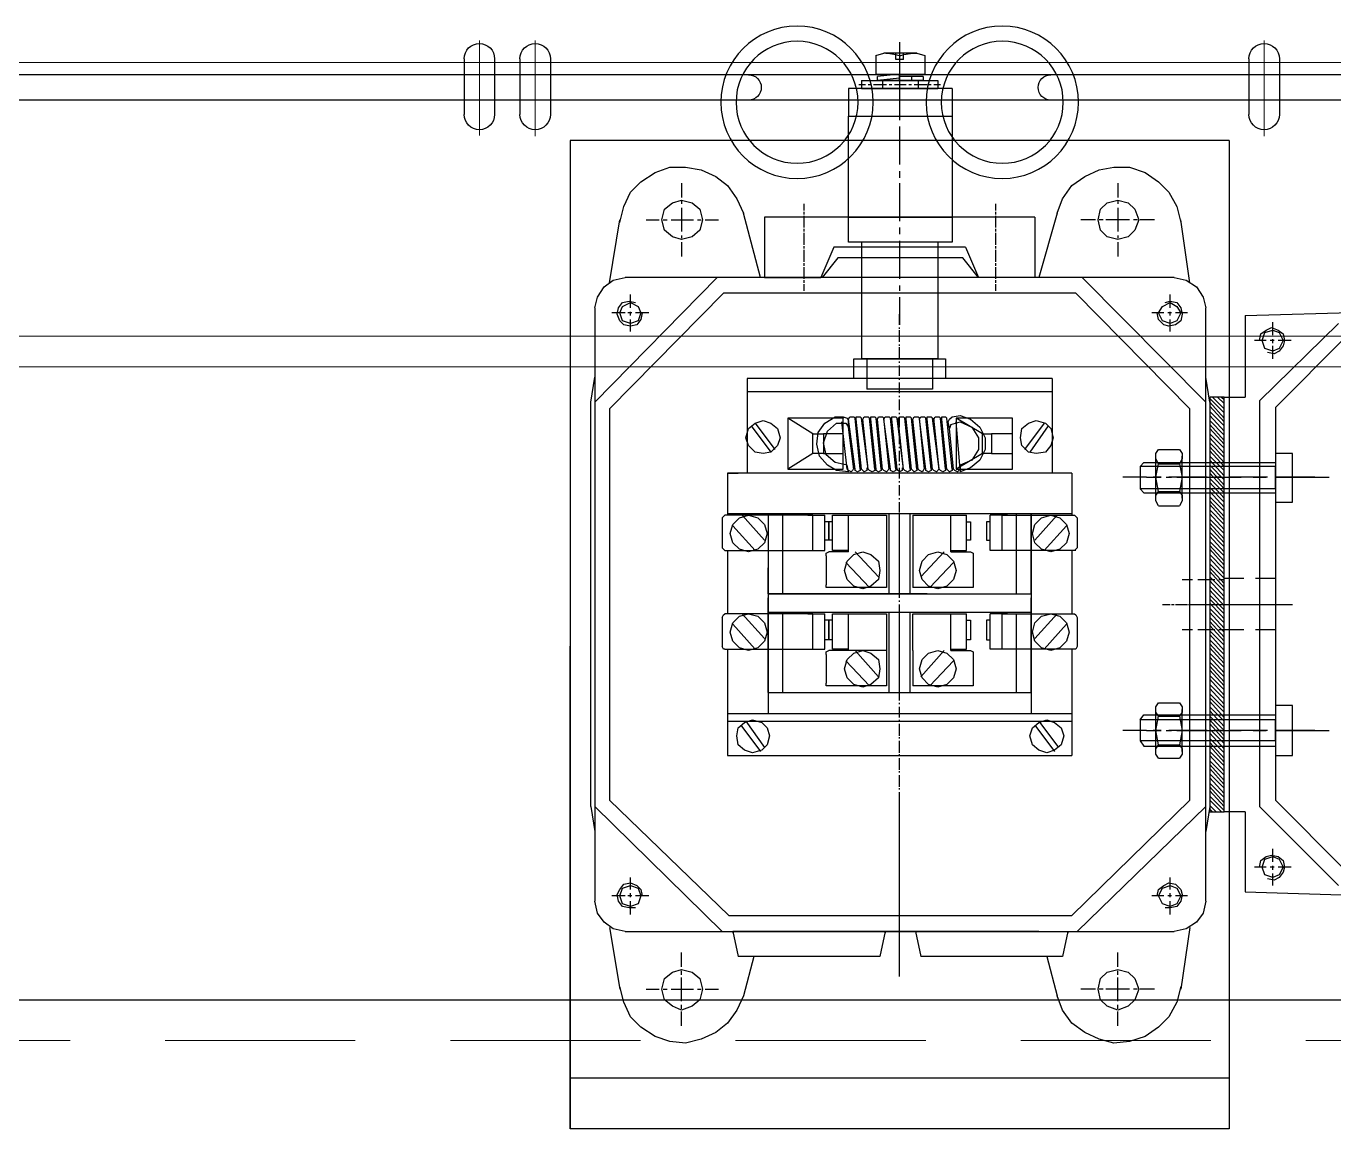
# Model space of a CAD drawing. Header units: millimetres. Extents: x -243837 to -5443, y 40 to 285140.
# Drawn here: x -142019.1 to -141761.2, y 79386.2 to 79603.8 of the extents above; entities that cross this region are included whole.
import ezdxf

# ---------------------------------------------------------------- set-up
doc = ezdxf.new("R2010")
doc.units = ezdxf.units.MM
doc.linetypes.add('CENTER', pattern=[50.8, 31.75, -6.35, 6.35, -6.35])
doc.linetypes.add('HIDDEN', pattern=[0.375, 0.25, -0.125])
doc.layers.add('1', color=7, linetype='Continuous')
for name, color, linetype, lineweight in [('2', 3, 'Continuous', 20), ('CEN', 1, 'CENTER', 9), ('R-HIDDEN', 3, 'HIDDEN', 9), ('R-OBJECT', 2, 'Continuous', 20)]:
    doc.layers.add(name, color=color, linetype=linetype, lineweight=lineweight)

# ---------------------------------------------------------------- blocks, each defined once
blk = doc.blocks.new('A$C661845BB')
at = {"layer": '1', "color": 6, "lineweight": 9}
blk.add_line((0, 645, 0), (17426.88, 645), dxfattribs=at)
at = {"layer": '2', "color": 6, "lineweight": 9}
for p, q in [((-140, 776, 0), (17566.88, 776)), ((-140, 770, 0), (17566.88, 770))]:
    blk.add_line(p, q, dxfattribs=at)
blk.add_lwpolyline([(17566.88, 770), (17566.88, 830), (-140, 830), (-140, 770)], dxfattribs=at)
blk = doc.blocks.new('A$C2A1E5FA8')
at = {"color": 4}
for p, q in [((12.69, 199.36), (9.84, 197.55)), ((15.54, 200.39), (12.69, 199.36)), ((18.65, 200.66), (15.54, 200.39)), ((21.76, 199.88), (18.65, 200.66)), ((24.61, 198.58), (21.76, 199.88)), ((100.26, 199.88), (97.42, 198.58)), ((103.12, 200.66), (100.26, 199.88)), ((106.22, 200.39), (103.12, 200.66)), ((109.33, 199.36), (106.22, 200.39)), ((111.92, 197.55), (109.33, 199.36)), ((9.84, 197.55), (7.77, 195.47)), ((17.88, 197.29), (17.88, 194.44)), ((26.94, 196.77), (24.61, 198.58)), ((28.75, 194.18), (26.94, 196.77)), ((94.82, 196.77), (93.01, 194.18)), ((97.42, 198.58), (94.82, 196.77)), ((103.89, 197.29), (103.89, 194.44)), ((113.99, 195.47), (111.92, 197.55)), ((7.77, 195.47), (6.48, 192.63)), ((17.88, 194.18), (16.06, 193.4)), ((19.95, 193.4), (17.88, 194.18)), ((17.88, 193.92), (17.88, 193.14)), ((30.06, 191.33), (28.75, 194.18)), ((93.01, 194.18), (91.97, 191.33)), ((103.89, 194.18), (101.82, 193.4)), ((105.96, 193.4), (103.89, 194.18)), ((103.89, 193.92), (103.89, 193.14)), ((115.55, 192.63), (113.99, 195.47)), ((6.48, 192.63), (5.7, 189.52)), ((14.51, 192.11), (13.99, 190.04)), ((16.06, 193.4), (14.51, 192.11)), ((17.88, 192.37), (17.88, 187.7)), ((21.5, 192.11), (19.95, 193.4)), ((22.02, 190.04), (21.5, 192.11)), ((32.12, 183.56), (30.06, 191.33)), ((89.9, 183.56), (91.97, 191.33)), ((100.52, 192.11), (100, 190.04)), ((101.82, 193.4), (100.52, 192.11)), ((103.89, 192.37), (103.89, 187.7)), ((107.26, 192.11), (105.96, 193.4)), ((108.04, 190.04), (107.26, 192.11)), ((116.33, 189.52), (115.55, 192.63)), ((3.63, 177.86), (5.7, 190.04)), ((10.88, 190.04), (13.47, 190.04)), ((13.99, 190.04), (14.51, 187.96)), ((14.25, 190.04), (15.02, 190.04)), ((15.8, 190.04), (20.21, 190.04)), ((20.99, 190.04), (21.76, 190.04)), ((21.5, 187.96), (22.02, 190.04)), ((22.54, 190.04), (25.13, 190.04)), ((99.48, 190.04), (96.64, 190.04)), ((100, 190.04), (100.52, 187.96)), ((101.04, 190.04), (100.26, 190.04)), ((106.22, 190.04), (101.56, 190.04)), ((107.78, 190.04), (107, 190.04)), ((107.26, 187.96), (108.04, 190.04)), ((111.14, 190.04), (108.29, 190.04)), ((118.14, 177.86), (116.33, 190.04)), ((14.51, 187.96), (16.06, 186.66)), ((16.06, 186.66), (17.88, 186.15)), ((17.88, 187.18), (17.88, 186.4)), ((17.88, 186.15), (19.95, 186.66)), ((19.95, 186.66), (21.5, 187.96)), ((60.88, 187.53), (60.88, 151.17)), ((100.52, 187.96), (101.82, 186.66)), ((101.82, 186.66), (103.89, 186.15)), ((103.89, 187.18), (103.89, 186.4)), ((103.89, 186.15), (105.96, 186.66)), ((105.96, 186.66), (107.26, 187.96)), ((17.88, 185.63), (17.88, 182.78)), ((27.98, 178.63), (29.02, 183.56)), ((57, 183.56), (29.02, 183.56)), ((58.03, 178.63), (57, 183.56)), ((63.99, 178.63), (65.03, 183.56)), ((93.01, 183.56), (65.03, 183.56)), ((94.04, 178.63), (93.01, 183.56)), ((103.89, 185.63), (103.89, 182.78)), ((0.78, 154.02), (25.91, 178.63)), ((4.4, 178.11), (2.59, 176.82)), ((6.74, 178.63), (4.4, 178.11)), ((6.74, 178.63), (115.03, 178.63)), ((27.98, 178.63), (27.98, 178.9)), ((58.03, 178.63), (27.98, 178.63)), ((88.35, 178.63), (33.42, 178.63)), ((58.03, 178.63), (58.03, 178.9)), ((63.99, 178.63), (94.04, 178.63)), ((94.04, 178.63), (94.04, 178.9)), ((121.25, 154.02), (95.86, 178.63)), ((117.36, 178.11), (115.03, 178.63)), ((119.43, 176.82), (117.36, 178.11)), ((2.59, 176.82), (1.3, 175.01)), ((3.63, 152.73), (27.2, 175.53)), ((27.2, 175.53), (94.82, 175.53)), ((118.14, 152.73), (94.82, 175.53)), ((120.73, 175.01), (119.43, 176.82)), ((1.3, 175.01), (0.78, 172.67)), ((6.22, 173.71), (5.44, 172.67)), ((6.22, 173.19), (5.7, 171.64)), ((7.51, 173.97), (6.22, 173.71)), ((7.77, 173.71), (6.22, 173.19)), ((8.81, 173.97), (7.51, 173.97)), ((7.77, 175.27), (7.77, 172.67)), ((9.32, 173.19), (7.77, 173.71)), ((9.84, 171.64), (9.32, 173.19)), ((112.7, 173.19), (111.92, 171.64)), ((114.25, 173.71), (112.7, 173.19)), ((114.25, 173.97), (113.22, 173.97)), ((114.25, 175.27), (114.25, 172.67)), ((115.55, 173.71), (114.25, 173.97)), ((115.55, 173.19), (114.25, 173.71)), ((116.33, 172.67), (115.55, 173.71)), ((116.33, 171.64), (115.55, 173.19)), ((121.25, 172.67), (120.73, 175.01)), ((0.78, 55.57), (0.78, 172.67)), ((6.74, 171.64), (4.15, 171.64)), ((5.44, 172.67), (5.18, 171.38)), ((5.18, 171.38), (5.7, 170.34)), ((5.7, 171.64), (6.22, 170.09)), ((5.7, 170.34), (6.48, 169.31)), ((8.03, 171.64), (7.26, 171.64)), ((7.77, 171.9), (7.77, 171.12)), ((7.77, 170.34), (7.77, 168.01)), ((11.4, 171.64), (8.81, 171.64)), ((9.07, 169.57), (9.84, 170.34)), ((9.32, 170.09), (9.84, 171.64)), ((9.84, 170.34), (10.1, 171.64)), ((112.96, 171.64), (110.63, 171.64)), ((111.66, 171.64), (111.92, 170.34)), ((111.92, 171.64), (112.7, 170.09)), ((111.92, 170.34), (112.96, 169.57)), ((114.51, 171.64), (113.74, 171.64)), ((114.25, 171.9), (114.25, 171.12)), ((114.25, 170.34), (114.25, 168.01)), ((117.62, 171.64), (115.29, 171.64)), ((115.29, 169.31), (116.33, 170.34)), ((115.55, 170.09), (116.33, 171.64)), ((116.59, 171.38), (116.33, 172.67)), ((116.33, 170.34), (116.59, 171.38)), ((121.25, 172.67), (121.25, 55.57)), ((129.02, 170.86), (181.36, 172.42)), ((129.02, 155.06), (129.02, 170.86)), ((6.22, 170.09), (7.77, 169.57)), ((6.48, 169.31), (7.77, 169.05)), ((7.77, 169.57), (9.32, 170.09)), ((7.77, 169.05), (9.07, 169.57)), ((112.7, 170.09), (114.25, 169.57)), ((112.96, 169.57), (113.99, 169.05)), ((113.99, 169.05), (115.29, 169.31)), ((114.25, 169.57), (115.55, 170.09)), ((131.87, 154.02), (147.42, 169.57)), ((134.46, 168.01), (132.91, 167.49)), ((134.72, 168.53), (133.43, 168.27)), ((134.46, 169.57), (134.46, 167.23)), ((135.76, 167.49), (134.46, 168.01)), ((135.76, 168.01), (134.72, 168.53)), ((136.53, 166.97), (135.76, 168.01)), ((133.17, 165.94), (130.84, 165.94)), ((131.87, 165.94), (132.13, 164.64)), ((132.91, 167.49), (132.39, 165.94)), ((132.39, 165.94), (132.91, 164.38)), ((134.72, 165.94), (133.94, 165.94)), ((134.46, 166.46), (134.46, 165.68)), ((134.98, 152.73), (148.71, 166.46)), ((138.09, 165.94), (135.5, 165.94)), ((136.53, 165.94), (135.76, 167.49)), ((135.76, 164.38), (136.53, 165.94)), ((136.79, 165.94), (136.53, 166.97)), ((136.53, 164.64), (136.79, 165.94)), ((132.13, 164.64), (133.17, 163.86)), ((132.91, 164.38), (134.46, 163.86)), ((133.17, 163.86), (134.2, 163.61)), ((134.2, 163.61), (135.5, 163.86)), ((134.46, 164.9), (134.46, 162.31)), ((134.46, 163.86), (135.76, 164.38)), ((135.5, 163.86), (136.53, 164.64)), ((0, 154.02), (0.78, 158.94)), ((122.03, 154.02), (121.25, 158.94)), ((122.03, 73.19), (122.03, 155.06)), ((122.03, 155.06), (124.88, 155.06)), ((122.03, 154.54), (122.55, 155.06)), ((122.03, 153.76), (123.32, 155.06)), ((122.03, 152.73), (124.36, 155.06)), ((122.03, 151.95), (124.88, 154.8)), ((129.02, 155.06), (124.88, 155.06)), ((124.88, 155.06), (124.88, 73.19)), ((124.88, 155.06), (124.88, 73.19)), ((0, 154.02), (0, 74.22)), ((3.63, 75.52), (3.63, 152.73)), ((118.14, 152.73), (118.14, 75.52)), ((122.03, 74.22), (122.03, 154.02)), ((122.03, 150.91), (124.88, 154.02)), ((122.03, 150.14), (124.88, 153.24)), ((122.03, 149.36), (124.88, 152.21)), ((131.87, 73.96), (131.87, 154.02)), ((134.98, 75.26), (134.98, 152.73)), ((60.88, 150.65), (60.88, 150.39)), ((60.88, 150.14), (60.88, 147.8)), ((122.03, 148.32), (124.88, 151.43)), ((122.03, 147.54), (124.88, 150.39)), ((122.03, 146.51), (124.88, 149.62)), ((60.88, 147.29), (60.88, 147.03)), ((122.03, 145.73), (124.88, 148.84)), ((122.03, 144.95), (124.88, 147.8)), ((122.03, 143.92), (124.88, 147.03)), ((60.88, 146.77), (60.88, 144.43)), ((111.92, 144.43), (111.41, 143.66)), ((111.92, 144.43), (116.07, 144.43)), ((116.59, 143.66), (116.07, 144.43)), ((122.03, 143.14), (124.88, 145.99)), ((122.03, 142.1), (124.88, 145.21)), ((122.03, 141.33), (124.88, 144.43)), ((26.94, 143.92), (94.82, 143.92)), ((26.94, 122.93), (26.94, 143.92)), ((30.31, 142.88), (29.02, 141.84)), ((29.54, 137.96), (33.42, 143.14)), ((31.87, 143.4), (30.31, 142.88)), ((30.57, 137.18), (34.2, 142.36)), ((33.68, 142.88), (31.87, 143.4)), ((34.72, 141.84), (33.68, 142.88)), ((60.88, 143.92), (60.88, 143.66)), ((60.88, 143.4), (60.88, 141.06)), ((88.35, 142.88), (87.05, 141.84)), ((87.57, 137.96), (91.45, 143.14)), ((89.9, 143.4), (88.35, 142.88)), ((88.35, 137.18), (92.23, 142.36)), ((91.45, 142.88), (89.9, 143.4)), ((92.75, 141.84), (91.45, 142.88)), ((94.82, 122.93), (94.82, 143.92)), ((108.29, 141.06), (109.07, 142.1)), ((109.07, 142.1), (134.98, 142.1)), ((111.41, 143.66), (111.41, 142.62)), ((111.41, 143.14), (111.41, 134.85)), ((111.41, 142.62), (111.92, 141.84)), ((116.07, 141.84), (116.59, 142.62)), ((116.59, 142.62), (116.59, 143.66)), ((116.59, 143.14), (116.59, 134.85)), ((122.03, 140.55), (124.88, 143.4)), ((122.03, 139.51), (124.88, 142.62)), ((134.98, 134.08), (134.98, 143.92)), ((134.98, 143.92), (138.35, 143.92)), ((134.98, 135.89), (134.98, 142.1)), ((138.35, 143.92), (138.35, 134.08)), ((29.02, 141.84), (28.75, 140.03)), ((28.75, 140.03), (29.02, 138.48)), ((35.23, 140.03), (34.72, 141.84)), ((34.72, 138.48), (35.23, 140.03)), ((60.88, 140.55), (60.88, 140.29)), ((60.88, 140.03), (60.88, 137.7)), ((87.05, 141.84), (86.53, 140.03)), ((86.53, 140.03), (87.05, 138.48)), ((93.27, 140.03), (92.75, 141.84)), ((92.75, 138.48), (93.27, 140.03)), ((108.29, 136.92), (108.29, 141.06)), ((134.98, 141.06), (108.29, 141.06)), ((111.92, 141.84), (111.41, 139)), ((111.92, 141.84), (116.07, 141.84)), ((116.59, 139), (116.07, 141.84)), ((122.03, 138.73), (124.88, 141.58)), ((122.03, 137.7), (124.88, 140.81)), ((122.03, 136.92), (124.88, 140.03)), ((134.98, 141.06), (134.98, 136.92)), ((26.94, 137.18), (94.82, 137.18)), ((29.02, 138.48), (30.31, 137.44)), ((30.31, 137.44), (31.87, 136.92)), ((31.87, 136.92), (33.68, 137.44)), ((33.68, 137.44), (34.72, 138.48)), ((60.88, 137.18), (60.88, 136.92)), ((87.05, 138.48), (88.35, 137.44)), ((88.35, 137.44), (89.9, 136.92)), ((89.9, 136.92), (91.45, 137.44)), ((91.45, 137.44), (92.75, 138.48)), ((109.59, 139), (104.93, 139)), ((134.98, 136.92), (108.29, 136.92)), ((108.29, 136.92), (109.07, 135.89)), ((109.59, 139), (112.44, 139)), ((112.44, 139), (110.89, 139)), ((111.41, 139), (111.92, 136.14)), ((113.47, 139), (114.51, 139)), ((121.51, 139), (113.99, 139)), ((115.55, 139), (118.4, 139)), ((116.07, 136.14), (116.59, 139)), ((118.14, 139), (128.24, 139)), ((122.03, 136.14), (124.88, 139)), ((122.03, 135.11), (124.88, 138.22)), ((122.03, 134.33), (124.88, 137.18)), ((124.36, 139), (123.06, 139)), ((133.43, 139), (125.91, 139)), ((130.57, 139), (133.17, 139)), ((136.53, 139), (134.98, 139)), ((138.35, 139), (134.98, 139)), ((134.98, 139), (138.35, 139)), ((135.76, 139), (145.6, 139)), ((142.75, 139), (138.09, 139)), ((26.94, 135.63), (94.82, 135.63)), ((34.98, 96.24), (34.98, 135.63)), ((60.88, 136.41), (60.88, 134.33)), ((86.79, 96.24), (86.79, 135.63)), ((109.07, 135.89), (134.98, 135.89)), ((111.92, 136.14), (111.41, 135.37)), ((111.41, 135.37), (111.41, 134.33)), ((111.41, 134.33), (111.92, 133.56)), ((111.92, 136.14), (116.07, 136.14)), ((116.59, 135.37), (116.07, 136.14)), ((116.07, 133.56), (116.59, 134.33)), ((116.59, 134.33), (116.59, 135.37)), ((122.03, 133.3), (124.88, 136.41)), ((122.03, 132.52), (124.88, 135.37)), ((122.03, 131.74), (124.88, 134.59)), ((60.88, 133.81), (60.88, 133.56)), ((60.88, 133.04), (60.88, 130.96)), ((111.92, 133.56), (116.07, 133.56)), ((122.03, 130.71), (124.88, 133.81)), ((122.03, 129.93), (124.88, 132.77)), ((122.03, 128.89), (124.88, 132)), ((138.35, 134.08), (134.98, 134.08)), ((34.98, 131.48), (86.79, 131.48)), ((34.98, 131.48), (34.98, 126.56)), ((37.82, 131.48), (37.82, 126.56)), ((58.29, 130.19), (46.37, 130.19)), ((46.37, 130.19), (46.37, 129.67)), ((46.37, 123.97), (46.37, 129.67)), ((50.26, 125.27), (54.92, 130.19)), ((51.82, 129.93), (50.52, 128.63)), ((53.63, 130.44), (51.82, 129.93)), ((55.18, 129.93), (53.63, 130.44)), ((56.74, 128.63), (55.18, 129.93)), ((58.29, 115.94), (58.29, 130.19)), ((58.81, 131.48), (58.81, 115.68)), ((60.88, 131.48), (60.88, 115.68)), ((60.88, 130.44), (60.88, 130.19)), ((60.88, 129.67), (60.88, 127.6)), ((62.95, 131.48), (62.95, 115.68)), ((74.88, 130.19), (63.47, 130.19)), ((63.47, 123.19), (63.47, 130.19)), ((66.59, 129.93), (65.29, 128.63)), ((68.4, 130.44), (66.59, 129.93)), ((71.51, 125.27), (66.84, 130.19)), ((70.21, 129.93), (68.4, 130.44)), ((71.51, 128.63), (70.21, 129.93)), ((75.39, 130.19), (74.88, 130.19)), ((75.39, 129.67), (75.39, 130.19)), ((75.39, 123.97), (75.39, 129.67)), ((83.94, 131.48), (83.94, 126.56)), ((86.79, 131.48), (86.79, 126.56)), ((86.79, 131.48), (86.79, 115.68)), ((122.03, 128.11), (124.88, 130.96)), ((122.03, 127.08), (124.88, 130.19)), ((122.03, 126.3), (124.88, 129.41)), ((34.98, 126.56), (34.98, 112.83)), ((37.82, 126.56), (37.82, 115.68)), ((50.52, 128.63), (50, 126.82)), ((50, 126.82), (50.52, 125)), ((52.08, 123.19), (56.74, 128.37)), ((57, 126.82), (56.74, 128.63)), ((56.74, 125), (57, 126.82)), ((60.88, 127.08), (60.88, 126.82)), ((65.29, 128.63), (64.77, 126.82)), ((64.77, 126.82), (65.29, 125)), ((69.69, 123.19), (65.03, 128.37)), ((72.02, 126.82), (71.51, 128.63)), ((71.51, 125), (72.02, 126.82)), ((83.94, 126.56), (83.94, 115.94)), ((86.79, 126.56), (86.79, 112.83)), ((122.03, 125.52), (124.88, 128.37)), ((122.03, 124.49), (124.88, 127.6)), ((122.03, 123.71), (124.88, 126.56)), ((46.37, 123.97), (46.37, 123.45)), ((50.52, 125), (51.82, 123.71)), ((55.18, 123.71), (56.74, 125)), ((60.88, 126.3), (60.88, 124.23)), ((65.29, 125), (66.59, 123.71)), ((70.21, 123.71), (71.51, 125)), ((75.39, 123.45), (75.39, 123.97)), ((122.03, 122.67), (124.88, 125.78)), ((122.03, 121.9), (124.88, 125)), ((122.03, 121.12), (124.88, 123.97)), ((26.17, 122.93), (25.91, 122.41)), ((25.91, 116.71), (25.91, 122.41)), ((26.42, 122.93), (26.17, 122.93)), ((26.42, 122.93), (46.12, 122.93)), ((27.98, 121.38), (27.46, 119.56)), ((27.98, 118.01), (32.39, 122.93)), ((29.28, 122.67), (27.98, 121.38)), ((31.09, 123.19), (29.28, 122.67)), ((32.9, 122.67), (31.09, 123.19)), ((34.2, 121.38), (32.9, 122.67)), ((34.72, 119.56), (34.2, 121.38)), ((34.98, 115.94), (34.98, 122.93)), ((43.79, 122.93), (43.79, 115.94)), ((46.12, 122.93), (46.12, 115.94)), ((46.37, 123.45), (46.89, 123.19)), ((58.29, 123.19), (46.89, 123.19)), ((47.67, 122.93), (47.67, 115.94)), ((50.78, 122.93), (47.67, 122.93)), ((50.78, 123.19), (50.78, 115.94)), ((51.82, 123.71), (53.63, 123.19)), ((53.63, 123.19), (55.18, 123.71)), ((60.88, 123.71), (60.88, 123.45)), ((60.88, 122.93), (60.88, 120.86)), ((63.47, 123.19), (63.47, 115.94)), ((66.59, 123.71), (68.4, 123.19)), ((68.4, 123.19), (70.21, 123.71)), ((70.99, 123.19), (74.88, 123.19)), ((70.99, 123.19), (70.99, 115.94)), ((70.99, 122.93), (74.09, 122.93)), ((74.09, 122.93), (74.09, 115.94)), ((74.88, 123.19), (75.39, 123.45)), ((95.6, 122.93), (78.76, 122.93)), ((78.76, 122.93), (78.76, 115.94)), ((81.09, 122.93), (81.09, 115.94)), ((86.79, 115.94), (86.79, 122.93)), ((87.57, 121.38), (87.05, 119.56)), ((88.86, 122.67), (87.57, 121.38)), ((90.68, 123.19), (88.86, 122.67)), ((93.79, 118.01), (89.38, 122.93)), ((92.49, 122.67), (90.68, 123.19)), ((93.79, 121.38), (92.49, 122.67)), ((94.31, 119.56), (93.79, 121.38)), ((95.6, 122.93), (95.34, 122.93)), ((95.86, 122.41), (95.6, 122.93)), ((95.86, 116.71), (95.86, 122.41)), ((122.03, 120.08), (124.88, 123.19)), ((122.03, 119.3), (124.88, 122.15)), ((122.03, 118.27), (124.88, 121.38)), ((27.46, 119.56), (27.98, 117.75)), ((29.79, 115.94), (34.2, 120.86)), ((34.2, 117.75), (34.72, 119.56)), ((47.67, 121.12), (46.12, 121.12)), ((46.89, 117.23), (46.89, 121.12)), ((46.89, 121.12), (46.89, 117.23)), ((60.88, 120.34), (60.88, 120.08)), ((60.88, 119.56), (60.88, 117.49)), ((74.88, 121.12), (74.09, 121.12)), ((74.88, 117.23), (74.88, 121.12)), ((77.98, 121.12), (78.76, 121.12)), ((77.98, 117.23), (77.98, 121.12)), ((87.05, 119.56), (87.57, 117.75)), ((91.97, 115.94), (87.57, 120.86)), ((93.79, 117.75), (94.31, 119.56)), ((116.59, 119.04), (118.66, 119.04)), ((119.69, 119.04), (122.03, 119.04)), ((122.03, 117.49), (124.88, 120.6)), ((122.03, 116.71), (124.88, 119.56)), ((122.03, 119.04), (123.06, 119.04)), ((122.03, 115.68), (124.88, 118.79)), ((123.84, 119.04), (124.88, 119.04)), ((124.88, 119.04), (128.76, 119.04)), ((131.09, 119.04), (134.98, 119.04)), ((25.91, 116.71), (26.17, 116.2)), ((26.17, 116.2), (26.42, 115.94)), ((27.98, 117.75), (29.28, 116.46)), ((29.28, 116.46), (31.09, 115.94)), ((31.09, 115.94), (32.9, 116.46)), ((32.9, 116.46), (34.2, 117.75)), ((47.67, 117.23), (46.12, 117.23)), ((60.88, 116.98), (60.88, 116.71)), ((60.88, 116.2), (60.88, 114.12)), ((74.09, 117.23), (74.88, 117.23)), ((78.76, 117.23), (77.98, 117.23)), ((87.57, 117.75), (88.86, 116.46)), ((88.86, 116.46), (90.68, 115.94)), ((90.68, 115.94), (92.49, 116.46)), ((92.49, 116.46), (93.79, 117.75)), ((95.34, 115.94), (95.6, 116.2)), ((95.6, 116.2), (95.86, 116.71)), ((122.03, 114.9), (124.88, 117.75)), ((122.03, 113.86), (124.88, 116.98)), ((43.79, 115.94), (26.42, 115.94)), ((26.94, 103.5), (26.94, 115.94)), ((86.79, 115.68), (34.98, 115.68)), ((42.75, 115.94), (46.12, 115.94)), ((47.67, 115.94), (58.29, 115.94)), ((60.88, 113.61), (60.88, 113.34)), ((63.47, 115.94), (74.09, 115.94)), ((82.13, 115.94), (78.76, 115.94)), ((81.09, 115.94), (95.34, 115.94)), ((94.82, 103.5), (94.82, 115.94)), ((112.7, 114.12), (114.25, 114.12)), ((114.51, 114.12), (115.03, 114.12)), ((115.29, 114.12), (117.62, 114.12)), ((117.88, 114.12), (118.4, 114.12)), ((118.14, 114.12), (119.43, 114.12)), ((118.66, 114.12), (120.99, 114.12)), ((119.95, 114.12), (120.22, 114.12)), ((120.73, 114.12), (122.8, 114.12)), ((121.25, 114.12), (121.77, 114.12)), ((122.03, 113.09), (124.88, 115.94)), ((122.03, 112.31), (124.88, 115.16)), ((122.03, 111.28), (124.88, 114.38)), ((122.03, 114.12), (123.58, 114.12)), ((122.03, 114.12), (138.35, 114.12)), ((123.32, 114.12), (123.58, 114.12)), ((124.1, 114.12), (126.17, 114.12)), ((126.69, 114.12), (126.95, 114.12)), ((127.47, 114.12), (128.76, 114.12)), ((34.98, 112.05), (86.79, 112.05)), ((66.32, 112.05), (34.98, 112.05)), ((34.98, 112.05), (86.79, 112.05)), ((34.98, 112.05), (34.98, 106.87)), ((37.82, 112.05), (37.82, 107.13)), ((53.63, 111.01), (51.82, 110.5)), ((55.18, 110.5), (53.63, 111.01)), ((58.81, 112.05), (58.81, 96.24)), ((60.88, 112.83), (60.88, 110.76)), ((60.88, 112.05), (60.88, 96.24)), ((62.95, 112.05), (62.95, 96.24)), ((68.4, 111.01), (66.59, 110.5)), ((70.21, 110.5), (68.4, 111.01)), ((83.94, 112.05), (83.94, 107.13)), ((86.79, 112.05), (86.79, 106.87)), ((86.79, 112.05), (86.79, 96.24)), ((122.03, 110.5), (124.88, 113.34)), ((122.03, 109.46), (124.88, 112.57)), ((122.03, 108.68), (124.88, 111.53)), ((58.29, 110.76), (46.37, 110.76)), ((46.37, 110.76), (46.37, 110.24)), ((46.37, 104.53), (46.37, 110.24)), ((50.52, 109.2), (50, 107.39)), ((50.26, 105.83), (54.92, 110.76)), ((51.82, 110.5), (50.52, 109.2)), ((52.08, 103.76), (56.74, 108.68)), ((56.74, 109.2), (55.18, 110.5)), ((57, 107.39), (56.74, 109.2)), ((58.29, 96.51), (58.29, 110.76)), ((60.88, 110.24), (60.88, 109.98)), ((60.88, 109.46), (60.88, 107.39)), ((74.88, 110.76), (63.47, 110.76)), ((63.47, 96.51), (63.47, 110.76)), ((65.29, 109.2), (64.77, 107.39)), ((69.69, 103.76), (65.03, 108.68)), ((66.59, 110.5), (65.29, 109.2)), ((71.51, 105.83), (66.84, 110.76)), ((71.51, 109.2), (70.21, 110.5)), ((72.02, 107.39), (71.51, 109.2)), ((75.39, 110.76), (74.88, 110.76)), ((75.39, 110.24), (75.39, 110.76)), ((75.39, 104.53), (75.39, 110.24)), ((116.59, 109.2), (118.66, 109.2)), ((119.69, 109.2), (122.03, 109.2)), ((122.03, 107.65), (124.88, 110.76)), ((122.03, 106.87), (124.88, 109.98)), ((122.03, 109.2), (123.06, 109.2)), ((122.03, 106.09), (124.88, 108.94)), ((123.84, 109.2), (124.88, 109.2)), ((124.88, 108.94), (128.76, 108.94)), ((131.09, 108.94), (134.98, 108.94)), ((37.82, 107.13), (37.82, 96.24)), ((50, 107.39), (50.52, 105.57)), ((56.74, 105.57), (57, 107.39)), ((60.88, 106.87), (60.88, 106.61)), ((60.88, 106.09), (60.88, 104.02)), ((64.77, 107.39), (65.29, 105.57)), ((71.51, 105.57), (72.02, 107.39)), ((83.94, 107.13), (83.94, 96.24)), ((122.03, 105.05), (124.88, 108.17)), ((122.03, 104.28), (124.88, 107.13)), ((122.03, 103.24), (124.88, 106.35)), ((26.17, 103.24), (25.91, 102.98)), ((26.42, 103.5), (26.17, 103.24)), ((26.42, 103.5), (46.12, 103.5)), ((27.98, 98.58), (32.39, 103.5)), ((29.28, 103.24), (27.98, 101.95)), ((31.09, 103.76), (29.28, 103.24)), ((32.9, 103.24), (31.09, 103.76)), ((34.2, 101.95), (32.9, 103.24)), ((34.98, 96.51), (34.98, 103.5)), ((43.79, 103.5), (43.79, 96.51)), ((46.12, 103.5), (46.12, 96.51)), ((46.37, 104.53), (46.37, 104.02)), ((46.37, 104.02), (46.89, 103.76)), ((50.78, 103.76), (46.89, 103.76)), ((47.67, 103.5), (47.67, 96.51)), ((50.78, 103.5), (47.67, 103.5)), ((50.52, 105.57), (51.82, 104.28)), ((50.78, 103.76), (50.78, 96.51)), ((51.82, 104.28), (53.63, 103.76)), ((53.63, 103.76), (55.18, 104.28)), ((55.18, 104.28), (56.74, 105.57)), ((60.88, 103.5), (60.88, 103.24)), ((65.29, 105.57), (66.59, 104.28)), ((66.59, 104.28), (68.4, 103.76)), ((68.4, 103.76), (70.21, 104.28)), ((70.21, 104.28), (71.51, 105.57)), ((70.99, 103.76), (74.88, 103.76)), ((70.99, 103.76), (70.99, 96.51)), ((70.99, 103.5), (74.09, 103.5)), ((74.09, 103.5), (74.09, 96.51)), ((74.88, 103.76), (75.39, 104.02)), ((75.39, 104.02), (75.39, 104.53)), ((95.6, 103.5), (78.76, 103.5)), ((78.76, 103.5), (78.76, 96.51)), ((81.09, 103.5), (81.09, 96.51)), ((86.79, 96.51), (86.79, 103.5)), ((88.86, 103.24), (87.57, 101.95)), ((90.68, 103.76), (88.86, 103.24)), ((93.79, 98.58), (89.38, 103.5)), ((92.49, 103.24), (90.68, 103.76)), ((93.79, 101.95), (92.49, 103.24)), ((95.6, 103.24), (95.34, 103.5)), ((95.86, 102.98), (95.6, 103.24)), ((122.03, 102.47), (124.88, 105.57)), ((122.03, 101.69), (124.88, 104.53)), ((122.03, 100.65), (124.88, 103.76)), ((25.91, 97.02), (25.91, 102.98)), ((27.98, 101.95), (27.46, 100.13)), ((29.79, 96.51), (34.2, 101.43)), ((34.72, 100.13), (34.2, 101.95)), ((47.67, 101.43), (46.12, 101.43)), ((46.89, 97.8), (46.89, 101.43)), ((46.89, 101.43), (46.89, 97.8)), ((60.88, 102.72), (60.88, 100.65)), ((74.88, 101.43), (74.09, 101.43)), ((74.88, 97.8), (74.88, 101.43)), ((77.98, 101.43), (78.76, 101.43)), ((77.98, 97.8), (77.98, 101.43)), ((87.57, 101.95), (87.05, 100.13)), ((91.97, 96.51), (87.57, 101.43)), ((94.31, 100.13), (93.79, 101.95)), ((95.86, 97.02), (95.86, 102.98)), ((122.03, 99.87), (124.88, 102.72)), ((122.03, 98.84), (124.88, 101.95)), ((122.03, 98.06), (124.88, 101.17)), ((27.46, 100.13), (27.98, 98.32)), ((27.98, 98.32), (29.28, 97.02)), ((32.9, 97.02), (34.2, 98.32)), ((34.2, 98.32), (34.72, 100.13)), ((60.88, 100.13), (60.88, 99.87)), ((60.88, 99.36), (60.88, 97.28)), ((87.05, 100.13), (87.57, 98.32)), ((87.57, 98.32), (88.86, 97.02)), ((92.49, 97.02), (93.79, 98.32)), ((93.79, 98.32), (94.31, 100.13)), ((122.03, 97.28), (124.88, 100.13)), ((122.03, 96.24), (124.88, 99.36)), ((122.03, 95.47), (124.88, 98.32)), ((25.91, 97.02), (26.17, 96.76)), ((26.17, 96.76), (26.42, 96.51)), ((43.79, 96.51), (26.42, 96.51)), ((26.94, 88.22), (26.94, 96.51)), ((94.82, 96.24), (26.94, 96.24)), ((29.28, 97.02), (31.09, 96.51)), ((31.09, 96.51), (32.9, 97.02)), ((42.75, 96.51), (46.12, 96.51)), ((47.67, 97.8), (46.12, 97.8)), ((47.67, 96.51), (58.29, 96.51)), ((60.88, 96.76), (60.88, 96.51)), ((60.88, 95.99), (60.88, 93.91)), ((63.47, 96.51), (74.09, 96.51)), ((74.09, 97.8), (74.88, 97.8)), ((78.76, 97.8), (77.98, 97.8)), ((82.13, 96.51), (78.76, 96.51)), ((81.09, 96.51), (95.34, 96.51)), ((88.86, 97.02), (90.68, 96.51)), ((90.68, 96.51), (92.49, 97.02)), ((94.82, 88.22), (94.82, 96.51)), ((95.34, 96.51), (95.6, 96.76)), ((95.6, 96.76), (95.86, 97.02)), ((122.03, 94.43), (124.88, 97.55)), ((122.03, 93.66), (124.88, 96.76)), ((122.03, 92.88), (124.88, 95.73)), ((60.88, 93.4), (60.88, 93.14)), ((111.92, 94.69), (111.41, 93.66)), ((111.41, 93.66), (111.41, 92.62)), ((111.41, 93.14), (111.41, 84.85)), ((111.92, 94.69), (116.07, 94.69)), ((116.59, 93.66), (116.07, 94.69)), ((116.59, 92.62), (116.59, 93.66)), ((116.59, 93.14), (116.59, 84.85)), ((122.03, 91.84), (124.88, 94.95)), ((122.03, 91.07), (124.88, 93.91)), ((122.03, 90.03), (124.88, 93.14)), ((134.98, 84.33), (134.98, 93.91)), ((134.98, 93.91), (138.35, 93.91)), ((138.35, 93.91), (138.35, 84.33)), ((60.88, 92.62), (60.88, 90.55)), ((108.29, 91.32), (109.07, 92.1)), ((108.29, 86.92), (108.29, 91.32)), ((134.98, 91.32), (108.29, 91.32)), ((109.07, 92.1), (134.98, 92.1)), ((111.41, 92.62), (111.92, 91.84)), ((111.92, 91.84), (111.41, 88.99)), ((111.92, 91.84), (116.07, 91.84)), ((116.07, 91.84), (116.59, 92.62)), ((116.59, 88.99), (116.07, 91.84)), ((122.03, 89.25), (124.88, 92.1)), ((122.03, 88.22), (124.88, 91.32)), ((122.03, 87.44), (124.88, 90.55)), ((134.98, 86.14), (134.98, 92.1)), ((134.98, 91.32), (134.98, 86.92)), ((94.82, 88.22), (26.94, 88.22)), ((26.94, 88.22), (29.02, 88.22)), ((30.83, 69.56), (30.83, 88.22)), ((48.45, 87.7), (46.63, 86.66)), ((50.78, 87.96), (48.45, 87.7)), ((50.78, 87.96), (50.52, 86.66)), ((50.78, 87.7), (50.52, 87.44)), ((51.3, 87.96), (50.78, 87.7)), ((51.55, 87.7), (51.3, 87.96)), ((51.82, 87.18), (51.55, 87.7)), ((52.59, 87.96), (52.08, 87.7)), ((52.08, 87.7), (52.08, 87.44)), ((53.11, 87.7), (52.59, 87.96)), ((53.11, 87.18), (53.11, 87.7)), ((53.63, 87.7), (53.37, 87.44)), ((53.89, 87.96), (53.63, 87.7)), ((54.41, 87.7), (53.89, 87.96)), ((54.41, 87.18), (54.41, 87.7)), ((54.92, 87.7), (54.66, 87.44)), ((55.44, 87.96), (54.92, 87.7)), ((55.96, 87.7), (55.44, 87.96)), ((55.96, 87.18), (55.96, 87.7)), ((56.74, 87.96), (56.22, 87.7)), ((56.22, 87.7), (56.22, 87.44)), ((57.26, 87.7), (56.74, 87.96)), ((57.26, 87.18), (57.26, 87.7)), ((57.78, 87.7), (57.52, 87.44)), ((58.29, 87.96), (57.78, 87.7)), ((58.55, 87.7), (58.29, 87.96)), ((58.81, 87.18), (58.55, 87.7)), ((59.59, 87.96), (59.07, 87.7)), ((59.07, 87.7), (59.07, 87.44)), ((60.11, 87.7), (59.59, 87.96)), ((60.11, 87.18), (60.11, 87.7)), ((60.62, 87.7), (60.36, 87.44)), ((60.88, 87.96), (60.62, 87.7)), ((60.88, 90.03), (60.88, 89.77)), ((60.88, 89.25), (60.88, 87.18)), ((61.4, 87.7), (60.88, 87.96)), ((61.4, 87.18), (61.4, 87.7)), ((61.92, 87.7), (61.66, 87.44)), ((62.44, 87.96), (61.92, 87.7)), ((62.95, 87.7), (62.44, 87.96)), ((62.95, 87.18), (62.95, 87.7)), ((63.47, 87.7), (63.22, 87.44)), ((63.73, 87.96), (63.47, 87.7)), ((64.25, 87.7), (63.73, 87.96)), ((64.25, 87.18), (64.25, 87.7)), ((64.77, 87.7), (64.51, 87.44)), ((65.29, 87.96), (64.77, 87.7)), ((65.55, 87.7), (65.29, 87.96)), ((65.81, 87.18), (65.55, 87.7)), ((66.59, 87.96), (66.07, 87.7)), ((66.07, 87.7), (66.07, 87.44)), ((67.1, 87.7), (66.59, 87.96)), ((67.1, 87.18), (67.1, 87.7)), ((67.62, 87.7), (67.36, 87.44)), ((68.14, 87.96), (67.62, 87.7)), ((68.4, 87.7), (68.14, 87.96)), ((68.65, 87.18), (68.4, 87.7)), ((68.92, 87.7), (68.65, 87.44)), ((69.43, 87.96), (68.92, 87.7)), ((69.95, 87.7), (69.43, 87.96)), ((69.95, 87.18), (69.95, 87.7)), ((70.47, 87.7), (70.21, 87.44)), ((70.73, 87.96), (70.47, 87.7)), ((71.25, 87.7), (70.73, 87.96)), ((71.25, 87.18), (71.25, 87.7)), ((71.76, 87.7), (71.51, 87.44)), ((72.28, 87.96), (71.76, 87.7)), ((72.54, 87.7), (72.28, 87.96)), ((72.8, 87.18), (72.54, 87.7)), ((74.88, 87.18), (72.8, 87.96)), ((72.8, 86.66), (72.8, 87.96)), ((90.94, 69.56), (90.94, 88.22)), ((109.59, 88.99), (104.93, 88.99)), ((109.59, 88.99), (112.44, 88.99)), ((112.44, 88.99), (110.89, 88.99)), ((111.41, 88.99), (111.92, 86.4)), ((113.47, 88.99), (114.51, 88.99)), ((121.51, 88.99), (113.99, 88.99)), ((115.55, 88.99), (118.4, 88.99)), ((116.07, 86.4), (116.59, 88.99)), ((118.14, 88.99), (128.24, 88.99)), ((122.03, 86.66), (124.88, 89.51)), ((122.03, 85.62), (124.88, 88.74)), ((122.03, 84.85), (124.88, 87.7)), ((124.36, 88.99), (123.06, 88.99)), ((133.43, 88.99), (125.91, 88.99)), ((130.57, 88.99), (133.17, 88.99)), ((136.53, 88.99), (134.98, 88.99)), ((138.35, 88.99), (134.98, 88.99)), ((134.98, 88.99), (138.35, 88.99)), ((135.76, 88.99), (145.6, 88.99)), ((142.75, 88.99), (138.09, 88.99)), ((38.86, 77.33), (38.86, 87.44)), ((38.86, 87.44), (49.74, 87.44)), ((43.79, 84.33), (38.86, 87.44)), ((46.63, 86.66), (45.08, 84.85)), ((48.19, 86.14), (46.37, 84.59)), ((50.52, 86.66), (48.19, 86.14)), ((50.52, 87.44), (49.49, 78.11)), ((49.74, 87.44), (49.74, 77.33)), ((52.08, 87.44), (50.78, 77.59)), ((51.82, 87.44), (50.78, 79.15)), ((53.11, 87.44), (52.08, 77.33)), ((53.37, 87.44), (52.33, 77.59)), ((54.66, 87.44), (53.37, 77.33)), ((54.66, 87.44), (53.63, 77.59)), ((55.96, 87.44), (54.92, 77.33)), ((56.22, 87.44), (55.18, 77.59)), ((57.26, 87.44), (56.22, 77.33)), ((57.52, 87.44), (56.48, 77.59)), ((59.07, 87.44), (57.78, 77.59)), ((58.81, 87.44), (57.78, 77.33)), ((60.11, 87.44), (59.07, 77.33)), ((60.36, 87.44), (59.33, 77.59)), ((61.66, 87.44), (60.36, 77.33)), ((61.66, 87.44), (60.62, 77.59)), ((60.88, 86.66), (60.88, 86.4)), ((60.88, 85.88), (60.88, 83.81)), ((62.95, 87.44), (61.92, 77.33)), ((63.22, 87.44), (62.18, 77.59)), ((64.25, 87.44), (63.22, 77.33)), ((64.51, 87.44), (63.47, 77.59)), ((66.07, 87.44), (64.77, 77.59)), ((65.81, 87.44), (64.77, 77.33)), ((67.1, 87.44), (66.07, 77.33)), ((67.36, 87.44), (66.32, 77.59)), ((68.65, 87.44), (67.36, 77.33)), ((68.65, 87.44), (67.62, 77.33)), ((69.95, 87.44), (68.92, 77.33)), ((70.21, 87.44), (69.17, 77.59)), ((71.25, 87.44), (70.21, 77.33)), ((71.51, 87.44), (70.73, 79.41)), ((72.8, 87.44), (72.02, 78.11)), ((72.02, 77.33), (72.02, 87.44)), ((72.02, 87.44), (83.16, 87.44)), ((77.21, 84.33), (72.02, 87.44)), ((75.13, 85.62), (72.8, 86.66)), ((76.69, 85.62), (74.88, 87.18)), ((76.43, 83.55), (75.13, 85.62)), ((77.72, 83.55), (76.69, 85.62)), ((83.16, 87.44), (83.16, 77.33)), ((134.98, 86.92), (108.29, 86.92)), ((108.29, 86.92), (109.07, 86.14)), ((109.07, 86.14), (134.98, 86.14)), ((111.92, 86.4), (111.41, 85.37)), ((111.41, 85.37), (111.41, 84.33)), ((111.92, 86.4), (116.07, 86.4)), ((116.59, 85.37), (116.07, 86.4)), ((116.59, 84.33), (116.59, 85.37)), ((122.03, 83.81), (124.88, 86.92)), ((122.03, 83.03), (124.88, 86.14)), ((31.09, 82.77), (30.57, 81.22)), ((32.39, 84.07), (31.09, 82.77)), ((31.61, 78.89), (35.49, 84.07)), ((33.94, 84.33), (32.39, 84.07)), ((32.39, 78.37), (36.27, 83.55)), ((35.49, 84.07), (33.94, 84.33)), ((36.79, 82.77), (35.49, 84.07)), ((37.31, 81.22), (36.79, 82.77)), ((45.85, 84.33), (43.79, 84.33)), ((43.79, 84.33), (43.79, 80.44)), ((45.08, 84.85), (44.56, 82.51)), ((46.37, 84.59), (45.85, 82.26)), ((45.85, 80.44), (45.85, 84.33)), ((45.85, 84.33), (49.74, 84.33)), ((45.85, 80.44), (45.85, 84.33)), ((49.74, 84.33), (49.74, 80.44)), ((60.88, 83.29), (60.88, 83.03)), ((76.43, 81.22), (76.43, 83.55)), ((79.02, 84.33), (77.21, 84.33)), ((77.21, 84.33), (77.21, 80.44)), ((77.72, 81.22), (77.72, 83.55)), ((79.02, 84.33), (83.16, 84.33)), ((79.02, 80.44), (79.02, 84.33)), ((83.16, 84.33), (83.16, 80.44)), ((84.98, 82.77), (84.72, 81.22)), ((86.27, 84.07), (84.98, 82.77)), ((89.38, 78.37), (85.5, 83.55)), ((87.83, 84.33), (86.27, 84.07)), ((90.16, 78.89), (86.53, 84.07)), ((89.64, 84.07), (87.83, 84.33)), ((90.68, 82.77), (89.64, 84.07)), ((91.19, 81.22), (90.68, 82.77)), ((111.41, 84.33), (111.92, 83.55)), ((111.92, 83.55), (116.07, 83.55)), ((116.07, 83.55), (116.59, 84.33)), ((122.03, 82.26), (124.88, 85.1)), ((122.03, 81.22), (124.88, 84.33)), ((122.03, 80.44), (124.88, 83.29)), ((138.35, 84.33), (134.98, 84.33)), ((30.57, 81.22), (31.09, 79.41)), ((36.79, 79.41), (37.31, 81.22)), ((43.79, 80.44), (38.86, 77.33)), ((43.79, 80.44), (45.85, 80.44)), ((44.56, 82.51), (44.82, 80.18)), ((44.82, 80.18), (46.12, 78.37)), ((45.85, 82.26), (46.63, 79.93)), ((49.74, 80.44), (45.85, 80.44)), ((60.88, 82.51), (60.88, 80.44)), ((77.21, 80.44), (72.02, 77.33)), ((75.13, 79.15), (76.43, 81.22)), ((76.69, 79.15), (77.72, 81.22)), ((77.21, 80.44), (79.02, 80.44)), ((83.16, 80.44), (79.02, 80.44)), ((84.72, 81.22), (84.98, 79.41)), ((90.68, 79.41), (91.19, 81.22)), ((122.03, 79.41), (124.88, 82.51)), ((122.03, 78.63), (124.88, 81.74)), ((122.03, 77.85), (124.88, 80.7)), ((31.09, 79.41), (32.39, 78.37)), ((32.39, 78.37), (33.94, 77.85)), ((33.94, 77.85), (35.49, 78.37)), ((35.49, 78.37), (36.79, 79.41)), ((46.12, 78.37), (48.19, 77.08)), ((46.63, 79.93), (48.45, 78.37)), ((48.45, 78.37), (50.26, 78.37)), ((50.26, 78.37), (50.78, 79.15)), ((50.52, 77.33), (50.78, 77.85)), ((50.78, 79.15), (50.78, 77.85)), ((50.78, 77.59), (51.04, 77.08)), ((52.33, 77.59), (52.33, 77.08)), ((53.63, 77.59), (53.89, 77.08)), ((55.18, 77.59), (55.18, 77.08)), ((56.48, 77.59), (56.74, 77.08)), ((57.78, 77.59), (58.03, 77.08)), ((59.33, 77.59), (59.33, 77.08)), ((60.62, 77.59), (60.88, 77.08)), ((60.88, 79.93), (60.88, 79.67)), ((60.88, 79.15), (60.88, 77.08)), ((62.18, 77.59), (62.18, 77.08)), ((63.47, 77.59), (63.73, 77.08)), ((64.77, 77.59), (65.03, 77.08)), ((66.32, 77.59), (66.32, 77.08)), ((67.62, 77.59), (67.88, 77.08)), ((69.17, 77.59), (69.17, 77.08)), ((70.73, 79.41), (70.47, 78.11)), ((70.47, 78.11), (70.73, 77.59)), ((70.99, 78.63), (70.73, 79.41)), ((70.73, 77.59), (71.25, 77.08)), ((70.99, 78.63), (72.8, 78.11)), ((72.8, 78.11), (75.13, 79.15)), ((72.8, 76.81), (74.88, 77.59)), ((74.88, 77.59), (76.69, 79.15)), ((84.98, 79.41), (86.27, 78.37)), ((86.27, 78.37), (87.83, 77.85)), ((87.83, 77.85), (89.64, 78.37)), ((89.64, 78.37), (90.68, 79.41)), ((122.03, 76.81), (124.88, 79.93)), ((122.03, 76.04), (124.88, 78.89)), ((122.03, 75), (124.88, 78.11)), ((3.63, 75.52), (26.17, 52.72)), ((49.74, 77.33), (38.86, 77.33)), ((48.19, 77.08), (49.74, 77.08)), ((49.74, 77.08), (49.74, 77.33)), ((49.74, 77.08), (50.52, 77.33)), ((51.04, 77.08), (51.82, 77.08)), ((51.82, 77.08), (52.08, 77.33)), ((52.33, 77.08), (53.11, 77.08)), ((53.11, 77.08), (53.37, 77.33)), ((53.89, 77.08), (54.66, 77.08)), ((54.66, 77.08), (54.92, 77.33)), ((55.18, 77.08), (55.96, 77.08)), ((55.96, 77.08), (56.22, 77.33)), ((56.74, 77.08), (57.52, 77.08)), ((57.52, 77.08), (57.78, 77.33)), ((58.03, 77.08), (58.81, 77.08)), ((58.81, 77.08), (59.07, 77.33)), ((59.33, 77.08), (60.11, 77.08)), ((60.11, 77.08), (60.36, 77.33)), ((60.88, 77.08), (61.66, 77.08)), ((60.88, 76.56), (60.88, 76.3)), ((60.88, 75.78), (60.88, 73.71)), ((61.66, 77.08), (61.92, 77.33)), ((62.18, 77.08), (62.95, 77.08)), ((62.95, 77.08), (63.22, 77.33)), ((63.73, 77.08), (64.51, 77.08)), ((64.51, 77.08), (64.77, 77.33)), ((65.03, 77.08), (65.81, 77.08)), ((65.81, 77.08), (66.07, 77.33)), ((66.32, 77.08), (67.1, 77.08)), ((67.1, 77.08), (67.36, 77.33)), ((67.88, 77.08), (68.65, 77.08)), ((68.65, 77.08), (68.92, 77.33)), ((69.17, 77.08), (69.95, 77.08)), ((69.95, 77.08), (70.21, 77.33)), ((71.25, 77.08), (72.8, 76.81)), ((83.16, 77.33), (72.02, 77.33)), ((118.14, 75.52), (95.6, 52.72)), ((122.03, 74.22), (124.88, 77.33)), ((122.03, 73.45), (124.88, 76.3)), ((122.55, 73.19), (124.88, 75.52)), ((148.71, 61.53), (134.98, 75.26)), ((0, 74.22), (0.78, 69.3)), ((0.78, 74.22), (24.87, 49.61)), ((60.88, 73.19), (60.88, 72.93)), ((60.88, 72.41), (60.88, 70.34)), ((121.25, 74.22), (96.89, 49.61)), ((122.03, 74.22), (121.25, 69.3)), ((124.88, 73.19), (122.03, 73.19)), ((123.58, 73.19), (124.88, 74.48)), ((124.36, 73.19), (124.88, 73.71)), ((124.88, 73.19), (129.02, 73.19)), ((129.02, 57.13), (129.02, 73.19)), ((147.42, 58.68), (131.87, 73.96)), ((90.94, 72.15), (30.83, 72.15)), ((67.36, 71.64), (54.41, 71.64)), ((54.41, 65.67), (54.41, 71.64)), ((60.88, 69.82), (60.88, 69.56)), ((67.36, 65.67), (67.36, 71.64)), ((90.94, 69.56), (30.83, 69.56)), ((51.82, 69.56), (51.82, 65.67)), ((69.95, 69.56), (51.82, 69.56)), ((60.88, 69.04), (60.88, 66.97)), ((69.95, 65.67), (69.95, 69.56)), ((51.82, 65.67), (69.95, 65.67)), ((53.37, 42.62), (53.37, 65.67)), ((68.4, 65.67), (53.37, 65.67)), ((60.88, 66.45), (60.88, 66.19)), ((60.88, 65.67), (60.88, 63.34)), ((68.4, 42.62), (68.4, 65.67)), ((134.72, 64.64), (133.43, 64.38)), ((134.46, 65.67), (134.46, 63.08)), ((135.76, 64.12), (134.72, 64.64)), ((60.88, 63.08), (60.88, 62.83)), ((60.88, 62.31), (60.88, 59.98)), ((133.17, 62.05), (130.84, 62.05)), ((131.87, 62.05), (132.13, 60.75)), ((132.91, 63.6), (132.39, 62.05)), ((132.39, 62.05), (132.91, 60.49)), ((134.46, 64.12), (132.91, 63.6)), ((134.72, 62.05), (133.94, 62.05)), ((135.76, 63.6), (134.46, 64.12)), ((134.46, 62.57), (134.46, 61.79)), ((138.09, 62.05), (135.5, 62.05)), ((136.53, 63.08), (135.76, 64.12)), ((136.53, 62.05), (135.76, 63.6)), ((135.76, 60.49), (136.53, 62.05)), ((136.79, 62.05), (136.53, 63.08)), ((136.53, 60.75), (136.79, 62.05)), ((7.77, 60.23), (7.77, 57.9)), ((60.88, 59.71), (60.88, 59.46)), ((114.25, 60.23), (114.25, 57.9)), ((132.13, 60.75), (133.17, 59.98)), ((132.91, 60.49), (134.46, 59.98)), ((133.17, 59.98), (134.2, 59.46)), ((134.2, 59.46), (135.5, 59.98)), ((134.46, 61.01), (134.46, 58.42)), ((134.46, 59.98), (135.76, 60.49)), ((135.5, 59.98), (136.53, 60.75)), ((5.7, 58.16), (5.18, 56.87)), ((5.18, 56.87), (5.44, 55.57)), ((6.48, 58.94), (5.7, 58.16)), ((6.22, 58.16), (5.7, 56.61)), ((7.77, 58.68), (6.22, 58.16)), ((7.77, 59.2), (6.48, 58.94)), ((9.07, 58.94), (7.77, 59.2)), ((9.32, 58.16), (7.77, 58.68)), ((7.77, 57.13), (7.77, 56.35)), ((9.84, 57.9), (9.07, 58.94)), ((9.84, 56.61), (9.32, 58.16)), ((10.1, 56.61), (9.84, 57.9)), ((60.88, 58.94), (60.88, 56.87)), ((60.88, 53.5), (60.88, 58.94)), ((111.92, 57.9), (111.66, 56.61)), ((112.96, 58.94), (111.92, 57.9)), ((112.7, 58.16), (111.92, 56.61)), ((114.25, 58.68), (112.7, 58.16)), ((113.99, 59.2), (112.96, 58.94)), ((115.29, 58.94), (113.99, 59.2)), ((115.55, 58.16), (114.25, 58.68)), ((114.25, 57.13), (114.25, 56.35)), ((116.33, 58.16), (115.29, 58.94)), ((116.33, 56.61), (115.55, 58.16)), ((116.59, 56.87), (116.33, 58.16)), ((116.33, 55.57), (116.59, 56.87)), ((129.02, 57.13), (181.36, 55.57)), ((0.78, 55.57), (1.3, 53.5)), ((6.74, 56.61), (4.15, 56.61)), ((5.44, 55.57), (6.22, 54.53)), ((5.7, 56.61), (6.22, 55.31)), ((6.22, 55.31), (7.77, 54.53)), ((6.22, 54.53), (7.51, 54.28)), ((8.03, 56.61), (7.26, 56.61)), ((7.51, 54.28), (8.81, 54.53)), ((7.77, 55.57), (7.77, 52.98)), ((7.77, 54.53), (9.32, 55.31)), ((11.4, 56.61), (8.81, 56.61)), ((9.32, 55.31), (9.84, 56.61)), ((112.96, 56.61), (110.63, 56.61)), ((111.92, 56.61), (112.7, 55.31)), ((112.7, 55.31), (114.25, 54.53)), ((113.22, 54.53), (114.25, 54.28)), ((114.51, 56.61), (113.74, 56.61)), ((114.25, 55.57), (114.25, 52.98)), ((114.25, 54.53), (115.55, 55.31)), ((114.25, 54.28), (115.55, 54.53)), ((117.62, 56.61), (115.29, 56.61)), ((115.55, 55.31), (116.33, 56.61)), ((115.55, 54.53), (116.33, 55.57)), ((120.73, 53.5), (121.25, 55.57)), ((1.3, 53.5), (2.59, 51.42)), ((95.6, 52.72), (26.17, 52.72)), ((41.97, 50.91), (41.97, 52.21)), ((60.88, 51.17), (60.88, 52.21)), ((79.8, 50.91), (79.8, 52.21)), ((119.43, 51.42), (120.73, 53.5)), ((2.59, 51.42), (4.4, 50.13)), ((3.63, 50.65), (5.7, 38.21)), ((4.4, 50.13), (6.74, 49.61)), ((115.03, 49.61), (6.74, 49.61)), ((33.42, 49.61), (30.06, 36.92)), ((88.35, 49.61), (33.42, 49.61)), ((34.2, 37.69), (34.2, 49.61)), ((34.2, 49.61), (45.34, 49.61)), ((41.97, 50.13), (41.97, 50.65)), ((41.97, 47.54), (41.97, 49.87)), ((47.93, 43.65), (45.34, 49.61)), ((48.71, 45.73), (45.6, 49.61)), ((60.88, 42.36), (60.88, 49.87)), ((76.43, 49.61), (73.32, 45.73)), ((73.84, 43.65), (76.43, 49.61)), ((87.57, 49.61), (76.43, 49.61)), ((79.8, 50.13), (79.8, 50.65)), ((79.8, 47.54), (79.8, 49.87)), ((87.57, 37.69), (87.57, 49.61)), ((91.97, 36.92), (88.35, 49.61)), ((115.03, 49.61), (117.36, 50.13)), ((118.14, 50.65), (116.33, 38.21)), ((117.36, 50.13), (119.43, 51.42)), ((41.97, 46.76), (41.97, 47.28)), ((41.97, 44.17), (41.97, 46.5)), ((79.8, 46.76), (79.8, 47.28)), ((79.8, 44.17), (79.8, 46.5)), ((17.88, 42.62), (17.88, 45.47)), ((41.97, 43.4), (41.97, 43.91)), ((73.32, 45.73), (48.71, 45.73)), ((79.8, 43.4), (79.8, 43.91)), ((103.89, 42.62), (103.89, 45.47)), ((16.06, 41.58), (14.51, 40.28)), ((17.88, 42.1), (16.06, 41.58)), ((19.95, 41.58), (17.88, 42.1)), ((17.88, 41.32), (17.88, 41.84)), ((21.5, 40.28), (19.95, 41.58)), ((41.97, 40.8), (41.97, 43.14)), ((73.84, 43.65), (47.93, 43.65)), ((50.78, 42.62), (50.78, 37.69)), ((50.78, 42.62), (50.78, 17.75)), ((71.25, 42.62), (50.78, 42.62)), ((71.25, 37.69), (71.25, 42.62)), ((71.25, 17.75), (71.25, 42.62)), ((79.8, 40.8), (79.8, 43.14)), ((101.82, 41.58), (100.52, 40.28)), ((103.89, 42.1), (101.82, 41.58)), ((105.96, 41.58), (103.89, 42.1)), ((103.89, 41.32), (103.89, 41.84)), ((107.26, 40.28), (105.96, 41.58)), ((5.7, 38.73), (6.48, 35.62)), ((14.51, 40.28), (13.99, 38.21)), ((17.88, 35.88), (17.88, 40.55)), ((22.02, 38.21), (21.5, 40.28)), ((41.97, 40.03), (41.97, 40.55)), ((41.97, 37.43), (41.97, 39.77)), ((60.88, 39.77), (60.88, 41.06)), ((79.8, 40.03), (79.8, 40.55)), ((79.8, 37.43), (79.8, 39.77)), ((100.52, 40.28), (100, 38.21)), ((103.89, 35.88), (103.89, 40.55)), ((108.04, 38.21), (107.26, 40.28)), ((115.55, 35.62), (116.33, 38.73)), ((10.88, 38.21), (13.47, 38.21)), ((13.99, 38.21), (14.51, 36.14)), ((14.25, 38.21), (15.02, 38.21)), ((14.51, 36.14), (16.06, 34.85)), ((15.8, 38.21), (20.21, 38.21)), ((19.95, 34.85), (21.5, 36.14)), ((20.99, 38.21), (21.76, 38.21)), ((21.5, 36.14), (22.02, 38.21)), ((22.54, 38.21), (25.13, 38.21)), ((28.75, 34.07), (30.06, 36.92)), ((87.57, 37.69), (34.2, 37.69)), ((41.97, 36.66), (41.97, 37.18)), ((41.97, 35.1), (41.97, 36.4)), ((50.78, 37.69), (71.25, 37.69)), ((60.88, 30.96), (60.88, 38.47)), ((79.8, 36.66), (79.8, 37.18)), ((79.8, 35.1), (79.8, 36.4)), ((91.97, 36.92), (93.01, 34.07)), ((99.48, 38.21), (96.64, 38.21)), ((100, 38.21), (100.52, 36.14)), ((101.04, 38.21), (100.26, 38.21)), ((100.52, 36.14), (101.82, 34.85)), ((106.22, 38.21), (101.56, 38.21)), ((105.96, 34.85), (107.26, 36.14)), ((107.78, 38.21), (107, 38.21)), ((107.26, 36.14), (108.04, 38.21)), ((111.14, 38.21), (108.29, 38.21)), ((6.48, 35.62), (7.77, 32.77)), ((16.06, 34.85), (17.88, 34.33)), ((17.88, 34.33), (17.88, 35.1)), ((17.88, 34.33), (19.95, 34.85)), ((17.88, 30.96), (17.88, 33.81)), ((26.94, 31.48), (28.75, 34.07)), ((93.01, 34.07), (94.82, 31.48)), ((101.82, 34.85), (103.89, 34.33)), ((103.89, 34.33), (103.89, 35.1)), ((103.89, 34.33), (105.96, 34.85)), ((103.89, 30.96), (103.89, 33.81)), ((113.99, 32.77), (115.55, 35.62)), ((7.77, 32.77), (9.84, 30.7)), ((24.61, 29.66), (26.94, 31.48)), ((94.82, 31.48), (97.42, 29.66)), ((111.92, 30.7), (113.99, 32.77)), ((9.84, 30.7), (12.69, 28.88)), ((12.69, 28.88), (15.54, 27.85)), ((21.76, 28.37), (24.61, 29.66)), ((60.88, 28.62), (60.88, 29.92)), ((97.42, 29.66), (100.26, 28.37)), ((106.22, 27.85), (109.33, 28.88)), ((109.33, 28.88), (111.92, 30.7)), ((15.54, 27.85), (18.65, 27.85)), ((18.65, 27.85), (21.76, 28.37)), ((60.88, 19.82), (60.88, 27.33)), ((100.26, 28.37), (103.12, 27.85)), ((103.12, 27.85), (106.22, 27.85)), ((60.88, 15.67), (60.88, 18.53)), ((60.88, 17.23), (60.88, 18.52)), ((50.78, 17.75), (71.25, 17.75)), ((50.78, 17.75), (71.25, 17.75)), ((50.78, 12.31), (50.78, 17.75)), ((60.88, 15.16), (60.88, 17.49)), ((60.88, 10.75), (60.88, 16.19)), ((71.25, 12.31), (71.25, 17.75)), ((60.88, 14.64), (60.88, 14.9)), ((60.88, 11.79), (60.88, 14.12)), ((71.25, 12.31), (50.78, 12.31)), ((52.85, 11.53), (54.15, 11.53)), ((53.37, 10.75), (53.37, 12.31)), ((53.37, 12.31), (68.4, 12.31)), ((53.37, 10.75), (68.4, 10.75)), ((54.66, 11.53), (55.18, 11.53)), ((55.7, 11.53), (58.29, 11.53)), ((60.88, 10.24), (56.48, 10.75)), ((56.48, 10.75), (56.48, 9.97)), ((65.55, 10.75), (56.48, 10.75)), ((57.52, 10.75), (57.52, 12.31)), ((58.81, 11.53), (59.33, 11.53)), ((59.85, 11.53), (62.18, 11.53)), ((60.88, 11.27), (60.88, 11.53)), ((60.88, 3.18), (60.88, 11.53)), ((60.88, 9.2), (60.88, 10.75)), ((60.88, 10.75), (60.88, 9.46)), ((62.7, 11.53), (63.22, 11.53)), ((63.22, 9.97), (63.22, 10.75)), ((63.74, 11.53), (66.32, 11.53)), ((64.51, 10.75), (64.51, 12.31)), ((65.55, 9.97), (65.55, 10.75)), ((66.58, 11.53), (67.1, 11.53)), ((67.62, 11.53), (68.91, 11.53)), ((68.4, 10.75), (68.4, 12.31)), ((56.18, 9.46), (65.84, 9.46)), ((56.18, 5.83), (56.18, 9.46)), ((60.88, 9.46), (56.48, 9.97)), ((65.55, 9.97), (60.88, 9.97)), ((60.88, 5.31), (60.88, 9.46)), ((65.84, 5.83), (65.84, 9.46)), ((56.18, 5.83), (57.74, 5.31)), ((64.29, 5.31), (57.74, 5.31)), ((60.1, 6.61), (60.1, 5.31)), ((61.66, 6.61), (60.1, 6.61)), ((61.66, 6.61), (61.66, 5.31)), ((64.29, 5.31), (65.84, 5.83))]:
    blk.add_line(p, q, dxfattribs=at)
for centre, radius in [((40.65, 15.03), 15.03), ((81.12, 15.03), 15.03), ((40.65, 15.03), 12.03), ((81.12, 15.03), 12.03)]:
    blk.add_circle(centre, radius, dxfattribs=at)
for centre, radius, start, end in [((57.1, 18.87), 13.58, 272.7018, 286.1793), ((64.55, 18.34), 13.03, 253.6789, 268.8647)]:
    blk.add_arc(centre, radius, start, end, dxfattribs=at)
blk = doc.blocks.new('A$C21B33FEA')
at = {"color": 4}
blk.add_line((-17785.66, 231.4, 7480.41), (-17785.66, 136.14, 7480.41), dxfattribs=at)
for p, q in [((-17785.66, 36.4, 7480.41), (-17785.66, 231.4, 7480.41)), ((-17655.66, 231.4, 7480.41), (-17785.66, 231.4, 7480.41)), ((-17655.66, 36.4, 7480.41), (-17655.66, 231.4, 7480.41)), ((-17655.66, 221.4, 7480.41), (-17785.66, 221.4, 7480.41)), ((-17655.66, 36.4, 7480.41), (-17785.66, 36.4, 7480.41))]:
    blk.add_line(p, q)
at = {"color": 2}
for p, q in [((-17806.54, 20.24, 7480.41), (-17806.54, 31.24, 7480.41)), ((-17800.54, 20.24, 7480.41), (-17800.54, 31.24, 7480.41)), ((-17795.54, 20.24, 7480.41), (-17795.54, 31.24, 7480.41)), ((-17789.54, 20.24, 7480.41), (-17789.54, 31.24, 7480.41)), ((-17651.77, 20.24, 7480.41), (-17651.77, 31.24, 7480.41)), ((-17645.77, 20.24, 7480.41), (-17645.77, 31.24, 7480.41)), ((16457.84, 28.4, 7358.3), (-65014.69, 28.41, 7358.3)), ((16457.84, 23.4, 7358.3), (-65014.69, 23.41, 7358.3))]:
    blk.add_line(p, q, dxfattribs=at)
for centre, radius, start, end in [((-17803.54, 31.24, 7480.41), 3, 0, 180), ((-17792.54, 31.24, 7480.41), 3, 0, 180), ((-17648.77, 31.24, 7480.41), 3, 0, 180), ((-17750.45, 25.9, 7480.41), 2.5, 270, 90), ((-17690.85, 25.9, 7480.41), 2.5, 90, 270), ((-17803.54, 20.24, 7480.41), 3, 180, 0), ((-17792.54, 20.24, 7480.41), 3, 180, 0), ((-17648.77, 20.24, 7480.41), 3, 180, 0)]:
    blk.add_arc(centre, radius, start, end, dxfattribs=at)
at = {"layer": 'CEN'}
for p, q in [((-17803.54, 35.38, 7480.41), (-17803.54, 16.62, 7480.41)), ((-17792.54, 35.53, 7480.41), (-17792.54, 16.62, 7480.41)), ((-17648.77, 35.53, 7480.41), (-17648.77, 16.62, 7480.41))]:
    blk.add_line(p, q, dxfattribs=at)
blk.add_blockref('A$C2A1E5FA8', (-17781.54, 13.8, 7480.41))

msp = doc.modelspace()

# ---------------------------------------------------------------- linework, layer by layer
at = {"layer": 'R-HIDDEN', "ltscale": 150}
msp.add_line((-189410.4, 79403.01, -169.38), (-116541.66, 79404.04, -169.38), dxfattribs=at)
at = {"layer": 'R-OBJECT'}
msp.add_line((-189410.4, 79411.01, -169.38), (-116541.66, 79412.04, -169.38), dxfattribs=at)

# ---------------------------------------------------------------- block references
at = {"color": 4, "xscale": -1, "rotation": 180}
msp.add_blockref('A$C21B33FEA', (-124126.13, 79617.63, -7358.3), dxfattribs=at)
at = {"layer": 'R-OBJECT', "ltscale": 10}
msp.add_blockref('A$C661845BB', (-151513.56, 78766.62, -235.28), dxfattribs=at)

doc.saveas('drawing.dxf')
